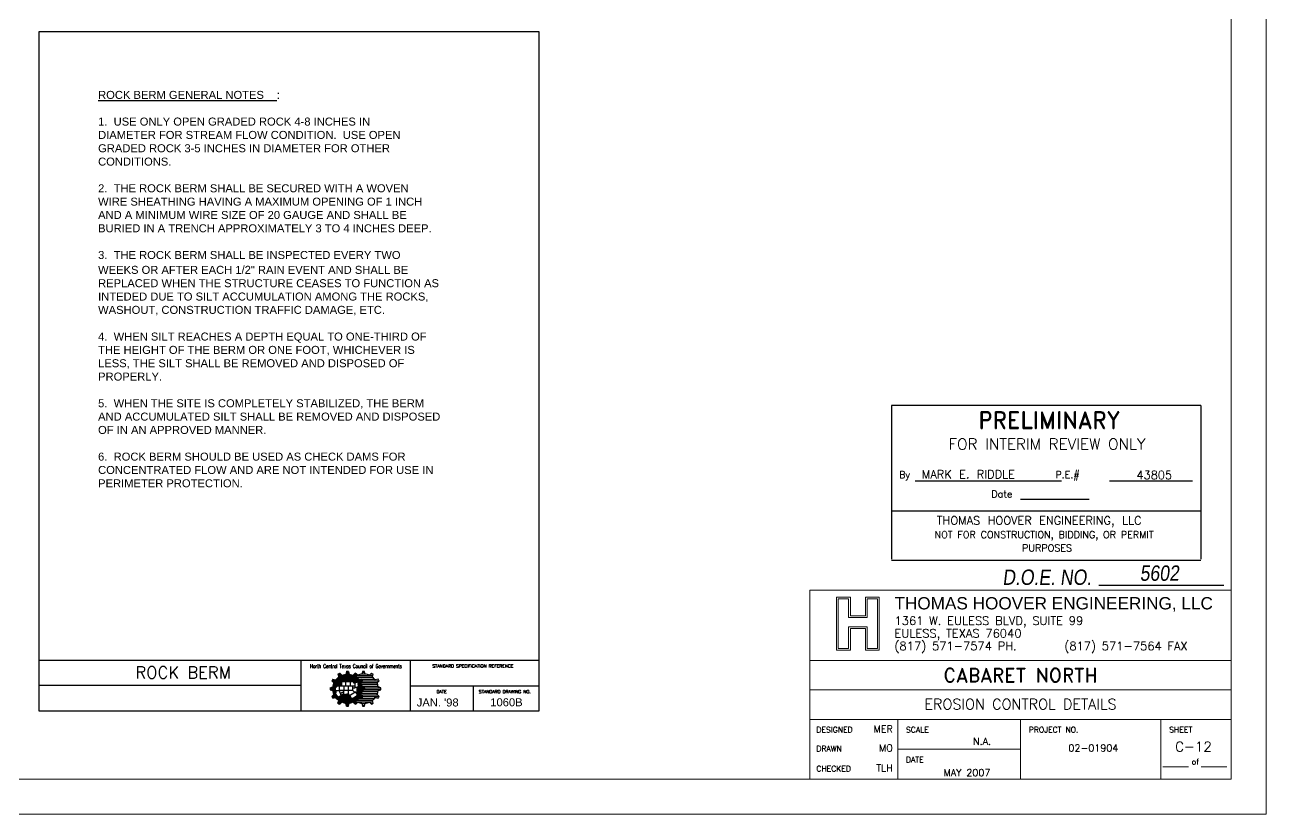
# Paper-space layout 'ECDetails' of a CAD drawing. Extents: x -17.7 to 50.7, y 16.3 to 38.3.
# Drawn here: x -1.4 to 16.29, y 16.33 to 27.58 of the extents above; entities that cross this region are included whole.
import ezdxf
from ezdxf.enums import TextEntityAlignment as Align

# ---------------------------------------------------------------- set-up
doc = ezdxf.new("R2010")
doc.units = 0
doc.header["$MEASUREMENT"] = 0
for name, color, linetype in [('BDR-46', 6, 'Continuous'), ('BDR-51', 6, 'Continuous'), ('D-ROCK-BERM', 7, 'Continuous'), ('NOTES', 1, 'Continuous'), ('TBLK', 2, 'Continuous'), ('TEXT', 7, 'Continuous')]:
    doc.layers.add(name, color=color, linetype=linetype)
doc.layers.add('PLOTAREA', color=7, linetype='Continuous', plot=False)
doc.styles.add('51', font='SIMPLEX', dxfattribs={"height": 0.08})
doc.styles.add('HELOPEN', font='ROMAND.SHX')
doc.styles.add('LOGO', font='SIMPLEX', dxfattribs={"height": 0.15})
doc.styles.add('ROMANC', font='txt.shx', dxfattribs={"width": 0.9, "bigfont": 'ROMANC'})
doc.styles.add('ROMAND', font='romand')
doc.styles.add('ROMANS', font='romans.shx', dxfattribs={"height": 3.5})
doc.styles.add('ROMANT', font='romant', dxfattribs={"oblique": 7, "height": 10})
doc.styles.add('SANSSERIF', font='sas_____.pfb')
doc.styles.get("Standard").update_dxf_attribs({"font": 'ARIAL.TTF'})

# ---------------------------------------------------------------- blocks, each defined once
blk = doc.blocks.new('*X338')
at = {"color": 0}
for p, q in [((5.498, 0.761), (5.74, 0.761)), ((5.577, 0.787), (5.627, 0.787)), ((5.584, 0.814), (5.62, 0.814)), ((5.71, 0.787), (5.735, 0.787)), ((5.499, 0.735), (5.741, 0.735)), ((5.526, 0.709), (5.768, 0.709)), ((5.568, 0.656), (5.81, 0.656)), ((5.57, 0.63), (5.812, 0.63)), ((5.577, 0.604), (5.819, 0.604)), ((5.592, 0.683), (5.834, 0.683)), ((5.62, 0.578), (5.862, 0.578)), ((5.5, 0.394), (5.741, 0.394)), ((5.527, 0.42), (5.769, 0.42)), ((5.568, 0.472), (5.81, 0.472)), ((5.57, 0.499), (5.812, 0.499)), ((5.577, 0.525), (5.819, 0.525)), ((5.592, 0.446), (5.834, 0.446)), ((5.62, 0.551), (5.862, 0.551)), ((5.498, 0.367), (5.74, 0.367)), ((5.577, 0.341), (5.627, 0.341)), ((5.584, 0.315), (5.62, 0.315)), ((5.709, 0.341), (5.736, 0.341))]:
    blk.add_line(p, q, dxfattribs=at)
blk = doc.blocks.new('ROCK-BERM-2')
at = {"layer": 'D-ROCK-BERM'}
for p, q in [((8.034, 10.543), (0.534, 10.543)), ((0.534, 10.543), (0.534, 0.362)), ((8.034, 0.362), (8.034, 10.543)), ((0.534, 1.122), (7.992, 1.122)), ((4.461, 1.122), (4.461, 0.362)), ((6.102, 1.122), (6.102, 0.362)), ((6.102, 1.122), (8.034, 1.122)), ((4.461, 0.742), (0.534, 0.742)), ((6.102, 0.736), (7.992, 0.736)), ((6.102, 0.736), (8.034, 0.736)), ((7.047, 0.736), (7.047, 0.362)), ((0.534, 0.362), (8.034, 0.362)), ((6.102, 0.362), (8.034, 0.362))]:
    blk.add_line(p, q, dxfattribs=at)
at = {"layer": 'D-ROCK-BERM', "color": 7}
blk.add_line((1.421, 9.513), (4.101, 9.513), dxfattribs=at)
at = {"layer": 'D-ROCK-BERM', "color": 5}
for p, q in [((5.145, 0.954), (5.134, 0.913)), ((5.176, 0.954), (5.187, 0.913)), ((4.928, 0.811), (4.958, 0.781)), ((4.943, 0.837), (4.984, 0.826)), ((5.018, 0.911), (5.029, 0.87)), ((5.044, 0.927), (5.074, 0.896)), ((5.252, 0.799), (5.072, 0.799)), ((5.072, 0.799), (5.072, 0.733)), ((5.138, 0.733), (5.138, 0.799)), ((5.205, 0.733), (5.205, 0.799)), ((5.277, 0.927), (5.247, 0.896)), ((5.252, 0.799), (5.252, 0.782)), ((5.252, 0.782), (5.271, 0.782)), ((5.271, 0.782), (5.321, 0.799)), ((5.271, 0.782), (5.271, 0.704)), ((5.303, 0.911), (5.292, 0.87)), ((5.321, 0.799), (5.321, 0.728)), ((5.378, 0.837), (5.336, 0.826)), ((5.393, 0.811), (5.363, 0.781)), ((4.901, 0.709), (4.942, 0.72)), ((4.901, 0.679), (4.942, 0.668)), ((4.928, 0.578), (4.958, 0.608)), ((4.943, 0.551), (4.984, 0.562)), ((4.977, 0.722), (4.977, 0.662)), ((4.977, 0.722), (5, 0.722)), ((5.043, 0.662), (4.977, 0.662)), ((4.977, 0.624), (4.986, 0.631)), ((4.977, 0.624), (5.01, 0.571)), ((4.986, 0.662), (4.986, 0.631)), ((5.271, 0.733), (5, 0.733)), ((5, 0.722), (5, 0.733)), ((5.01, 0.571), (5.021, 0.576)), ((5.021, 0.576), (5.029, 0.566)), ((5.103, 0.619), (5.029, 0.566)), ((5.043, 0.662), (5.043, 0.733)), ((5.243, 0.666), (5.043, 0.666)), ((5.068, 0.594), (5.043, 0.662)), ((5.078, 0.635), (5.059, 0.621)), ((5.103, 0.635), (5.078, 0.635)), ((5.103, 0.666), (5.103, 0.619)), ((5.103, 0.619), (5.112, 0.603)), ((5.11, 0.666), (5.11, 0.733)), ((5.169, 0.619), (5.112, 0.603)), ((5.169, 0.666), (5.169, 0.619)), ((5.169, 0.619), (5.192, 0.586)), ((5.176, 0.666), (5.176, 0.733)), ((5.176, 0.666), (5.176, 0.666)), ((5.273, 0.637), (5.192, 0.586)), ((5.194, 0.587), (5.214, 0.555)), ((5.243, 0.666), (5.243, 0.733)), ((5.243, 0.666), (5.243, 0.733)), ((5.271, 0.704), (5.243, 0.704)), ((5.243, 0.666), (5.273, 0.637)), ((5.313, 0.594), (5.25, 0.555)), ((5.305, 0.64), (5.27, 0.64)), ((5.313, 0.711), (5.271, 0.711)), ((5.294, 0.627), (5.273, 0.637)), ((5.294, 0.627), (5.313, 0.594)), ((5.305, 0.711), (5.305, 0.64)), ((5.313, 0.721), (5.321, 0.728)), ((5.313, 0.711), (5.313, 0.721)), ((5.378, 0.551), (5.336, 0.562)), ((5.393, 0.578), (5.363, 0.608)), ((5.42, 0.709), (5.379, 0.72)), ((5.42, 0.679), (5.379, 0.668)), ((5.018, 0.477), (5.029, 0.518)), ((5.044, 0.462), (5.074, 0.492)), ((5.145, 0.435), (5.134, 0.476)), ((5.176, 0.435), (5.187, 0.476)), ((5.214, 0.555), (5.25, 0.555)), ((5.277, 0.462), (5.247, 0.492)), ((5.303, 0.477), (5.292, 0.518))]:
    blk.add_line(p, q, dxfattribs=at)
blk.add_lwpolyline([(5.301, 0.485), (5.316, 0.492, 0.071482), (5.376, 0.476), (5.387, 0.435, 0.029097), (5.417, 0.435), (5.428, 0.476, 0.071482), (5.489, 0.492), (5.519, 0.462, 0.029097), (5.545, 0.477), (5.534, 0.518, 0.071482), (5.578, 0.562), (5.62, 0.551, 0.029097), (5.635, 0.578), (5.605, 0.608, 0.071482), (5.621, 0.668), (5.662, 0.679, 0.029097), (5.662, 0.709), (5.621, 0.72, 0.071482), (5.605, 0.781), (5.635, 0.811, 0.029097), (5.62, 0.837), (5.578, 0.826, 0.071482), (5.534, 0.87), (5.545, 0.911, 0.029097), (5.519, 0.927), (5.489, 0.896, 0.071482), (5.428, 0.913), (5.417, 0.954, 0.029097), (5.387, 0.954), (5.376, 0.913, 0.071482), (5.316, 0.896), (5.303, 0.909, 0.000351), (5.303, 0.909)], format="xyb", dxfattribs=at)
for radius in [0.22, 0.212, 0.204, 0.196]:
    blk.add_circle((5.16, 0.694), radius, dxfattribs=at)
for radius, start, end in [(0.244, 85.417, 94.583), (0.252, 86.0628, 93.9372), (0.26, 86.6666, 93.3334), (0.26, 146.6666, 153.3334), (0.252, 146.0628, 153.9372), (0.244, 145.417, 154.583), (0.236, 144.7246, 155.2754), (0.228, 143.9801, 156.0199), (0.188, 33.496, 200.2407), (0.18, 34.1239, 171.2529), (0.172, 34.8123, 170.8427), (0.164, 35.5704, 166.3246), (0.156, 36.4096, 165.6086), (0.188, 219.8733, 31.3721), (0.26, 116.6666, 123.3334), (0.148, 37.3439, 164.8124), (0.252, 116.0628, 123.9372), (0.244, 115.417, 124.583), (0.236, 114.7246, 125.2754), (0.228, 113.9801, 126.0199), (0.14, 38.6494, 163.9217), (0.132, 132.0348, 162.9183), (0.124, 135.4616, 161.7788), (0.116, 139.6354, 160.473), (0.108, 144.9228, 158.9606), (0.104, 148.1958, 158.1105), (0.132, 52.8942, 127.1058), (0.124, 58.1005, 121.8995), (0.116, 65.1657, 114.8343), (0.228, 83.9801, 96.0199), (0.108, 77.0973, 102.9027), (0.236, 84.7246, 95.2754), (0.132, 41.4836, 45.7459), (0.228, 53.9801, 66.0199), (0.236, 54.7246, 65.2754), (0.244, 55.417, 64.583), (0.252, 56.0628, 63.9372), (0.26, 56.6666, 63.3334), (0.172, 328.5787, 21.0563), (0.18, 327.2526, 26.9059), (0.228, 23.9801, 36.0199), (0.236, 24.7246, 35.2754), (0.244, 25.417, 34.583), (0.252, 26.0628, 33.9372), (0.26, 26.6666, 33.3334), (0.26, 176.6666, 183.3334), (0.252, 176.0628, 183.9372), (0.244, 175.417, 184.583), (0.236, 174.7246, 185.2754), (0.26, 206.6666, 213.3334), (0.228, 173.9801, 186.0199), (0.252, 206.0628, 213.9372), (0.244, 205.417, 214.583), (0.236, 204.7246, 215.2754), (0.228, 203.9801, 216.0199), (0.18, 190.1552, 194.9776), (0.18, 224.4623, 325.1165), (0.172, 224.8842, 317.7531), (0.164, 225.3479, 301.8806), (0.156, 225.8599, 296.7859), (0.148, 226.4283, 290.9045), (0.14, 227.0629, 290.3251), (0.1, 152.1101, 157.1866), (0.1, 152.1101, 157.1866), (0.132, 227.7761, 289.6743), (0.124, 228.5837, 288.9376), (0.116, 229.506, 288.097), (0.108, 230.5695, 285.4431), (0.1, 231.8099, 238.972), (0.1, 244.0907, 283.8031), (0.092, 250.0501, 281.8543), (0.084, 258.5524, 279.4964), (0.08, 264.8033, 278.1196), (0.132, 332.9763, 335.6966), (0.14, 333.109, 337.1668), (0.148, 333.2273, 338.4647), (0.156, 331.7034, 10.2126), (0.164, 330.053, 11.8326), (0.148, 348.0412, 6.6995), (0.228, 323.9801, 336.0199), (0.236, 324.7246, 335.2754), (0.244, 325.417, 334.583), (0.252, 326.0628, 333.9372), (0.26, 326.6666, 333.3334), (0.228, 353.9801, 6.0199), (0.236, 354.7246, 5.2754), (0.244, 355.417, 4.583), (0.252, 356.0628, 3.9372), (0.26, 356.6666, 3.3334), (0.26, 236.6666, 243.3334), (0.252, 236.0628, 243.9372), (0.244, 235.417, 244.583), (0.236, 234.7246, 245.2754), (0.228, 233.9801, 246.0199), (0.228, 263.9801, 276.0199), (0.236, 264.7246, 275.2754), (0.244, 265.417, 274.583), (0.252, 266.0628, 273.9372), (0.26, 266.6666, 273.3334), (0.228, 293.9801, 306.0199), (0.236, 294.7246, 305.2754), (0.244, 295.417, 304.583), (0.252, 296.0628, 303.9372), (0.26, 296.6666, 303.3334)]:
    blk.add_arc((5.16, 0.694), radius, start, end, dxfattribs=at)
blk.add_blockref('*X338', (-0.2, 0.13), dxfattribs=at)
at = {"layer": 'D-ROCK-BERM', "color": 7}
blk.add_text('ROCK BERM GENERAL NOTES', height=0.12, dxfattribs=at).set_placement((1.421, 9.537))
at = {"layer": 'D-ROCK-BERM', "color": 1}
blk.add_text(':', height=0.12, dxfattribs=at).set_placement((4.101, 9.537))
at = {"layer": 'D-ROCK-BERM', "color": 6}
for s, p in [('1.  USE ONLY OPEN GRADED ROCK 4-8 INCHES IN ', (1.421, 9.137)), ('DIAMETER FOR STREAM FLOW CONDITION.  USE OPEN ', (1.421, 8.937)), ('GRADED ROCK 3-5 INCHES IN DIAMETER FOR OTHER ', (1.421, 8.737)), ('CONDITIONS.', (1.421, 8.537)), ('2.  THE ROCK BERM SHALL BE SECURED WITH A WOVEN ', (1.421, 8.137)), ('WIRE SHEATHING HAVING A MAXIMUM OPENING OF 1 INCH ', (1.421, 7.937)), ('AND A MINIMUM WIRE SIZE OF 20 GAUGE AND SHALL BE ', (1.421, 7.737)), ('BURIED IN A TRENCH APPROXIMATELY 3 TO 4 INCHES DEEP.', (1.421, 7.537)), ('3.  THE ROCK BERM SHALL BE INSPECTED EVERY TWO ', (1.421, 7.137)), ('WEEKS OR AFTER EACH 1/2" RAIN EVENT AND SHALL BE ', (1.421, 6.914)), ('REPLACED WHEN THE STRUCTURE CEASES TO FUNCTION AS ', (1.421, 6.714)), ('INTEDED DUE TO SILT ACCUMULATION AMONG THE ROCKS, ', (1.421, 6.514)), ('WASHOUT, CONSTRUCTION TRAFFIC DAMAGE, ETC.', (1.421, 6.314)), ('4.  WHEN SILT REACHES A DEPTH EQUAL TO ONE-THIRD OF ', (1.421, 5.914)), ('THE HEIGHT OF THE BERM OR ONE FOOT, WHICHEVER IS ', (1.421, 5.714)), ('LESS, THE SILT SHALL BE REMOVED AND DISPOSED OF ', (1.421, 5.514)), ('PROPERLY.', (1.421, 5.314)), ('5.  WHEN THE SITE IS COMPLETELY STABILIZED, THE BERM ', (1.421, 4.914)), ('AND ACCUMULATED SILT SHALL BE REMOVED AND DISPOSED ', (1.421, 4.714)), ('OF IN AN APPROVED MANNER.', (1.421, 4.514)), ('6.  ROCK BERM SHOULD BE USED AS CHECK DAMS FOR ', (1.421, 4.114)), ('CONCENTRATED FLOW AND ARE NOT INTENDED FOR USE IN ', (1.421, 3.914)), ('PERIMETER PROTECTION.', (1.421, 3.714)), ("JAN. '98", (6.2, 0.428)), ('1060B', (7.303, 0.431))]:
    blk.add_text(s, height=0.12, dxfattribs=at).set_placement(p)
at = {"layer": 'D-ROCK-BERM', "color": 1, "style": '51'}
blk.add_text('ROCK BERM', height=0.18, dxfattribs=at).set_placement((1.98, 0.847))
at = {"layer": 'D-ROCK-BERM', "color": 8, "style": 'LOGO', "width": 0.665223}
blk.add_text('North Central Texas Council of Governments', height=0.06, dxfattribs=at).set_placement((4.6, 1.003), (5.976, 1.003), align=Align.FIT)
at = {"layer": 'D-ROCK-BERM', "color": 8, "style": '51'}
for s, p in [('STANDARD SPECIFICATION REFERENCE', (7.041, 1.01)), ('DATE', (6.572, 0.626)), ('STANDARD DRAWING NO.', (7.521, 0.626))]:
    blk.add_text(s, height=0.048, dxfattribs=at).set_placement(p, align=Align.CENTER)
blk = doc.blocks.new('PRELIM-MR')
at = {"layer": 'BDR-51', "linetype": 'Continuous'}
for p, q in [((4.407, 2.189), (0, 2.189)), ((0, 2.189), (0, 0)), ((4.407, 2.189), (4.407, 0)), ((0.335, 1.116), (2.418, 1.116)), ((3.105, 1.116), (4.288, 1.116)), ((1.834, 0.857), (2.813, 0.857)), ((0, 0.69), (4.407, 0.69)), ((0, -0.012), (4.407, -0.012))]:
    blk.add_line(p, q, dxfattribs=at)
at = {"layer": 'BDR-46', "linetype": 'Continuous', "style": 'ROMANC'}
for s, height, p in [('MARK E. RIDDLE', 0.11835, (0.43, 1.27)), ('43805', 0.1183, (3.488, 1.258))]:
    blk.add_text(s, height=height, dxfattribs=at).set_placement(p, align=Align.TOP_LEFT)
blk.add_text('THOMAS HOOVER ENGINEERING, LLC', height=0.11835, dxfattribs=at).set_placement((2.102, 0.493), align=Align.CENTER)
at = {"layer": 'BDR-51', "linetype": 'Continuous'}
for s, height, style, p in [('PRELIMINARY', 0.2367, 'ROMAND', (2.246, 1.863)), ('FOR INTERIM REVIEW ONLY', 0.1578, 'ROMAND', (2.214, 1.561)), ('NOT FOR CONSTRUCTION, BIDDING, OR PERMIT', 0.10005, 'ROMANS', (2.172, 0.299)), ('PURPOSES', 0.1001, 'ROMANS', (2.215, 0.111))]:
    blk.add_text(s, height=height, dxfattribs=dict(at, style=style)).set_placement(p, align=Align.CENTER)
at = {"layer": 'BDR-51', "linetype": 'Continuous', "style": 'ROMANS'}
for s, height, p in [('By                            P.E.#', 0.09863, (0.107, 1.254)), ('Date', 0.1001, (1.42, 0.98))]:
    blk.add_text(s, height=height, dxfattribs=at).set_placement(p, align=Align.TOP_LEFT)

psp = doc.layouts.new('ECDetails')

# ---------------------------------------------------------------- linework, layer by layer
at = {"layer": 'PLOTAREA', "color": 7, "lineweight": 0}
for p, q in [((16.289, 38.334), (16.289, 16.334)), ((16.289, 16.334), (-17.711, 16.334))]:
    psp.add_line(p, q, dxfattribs=at)
at = {"layer": 'TBLK', "color": 2, "lineweight": 0}
for p, q in [((15.789, 37.834), (15.789, 16.834)), ((9.789, 19.524), (9.789, 16.834)), ((15.789, 16.834), (-16.711, 16.834))]:
    psp.add_line(p, q, dxfattribs=at)
at = {"layer": 'TBLK', "lineweight": 0}
for p, q in [((9.789, 19.524), (15.789, 19.524)), ((9.789, 18.524), (15.789, 18.524)), ((9.789, 18.104), (15.789, 18.104)), ((9.789, 17.684), (15.789, 17.684)), ((11.039, 16.834), (11.039, 17.684)), ((12.789, 17.684), (12.789, 16.834)), ((14.789, 16.834), (14.789, 17.684)), ((11.039, 17.259), (12.789, 17.259))]:
    psp.add_line(p, q, dxfattribs=at)
at = {"layer": 'TBLK', "color": 6, "lineweight": 0}
for p, q in [((15.182, 17.009), (14.819, 17.009)), ((15.727, 17.009), (15.363, 17.009))]:
    psp.add_line(p, q, dxfattribs=at)
at = {"layer": 'TBLK', "color": 7, "lineweight": 0}
for points in [[(10.58, 19.16), (10.58, 19.425), (10.777, 19.425), (10.777, 18.669), (10.58, 18.669), (10.58, 18.978), (10.365, 18.978), (10.365, 18.669), (10.168, 18.669), (10.168, 19.425), (10.365, 19.425), (10.365, 19.16)], [(10.605, 19.135), (10.605, 19.4), (10.752, 19.4), (10.752, 18.694), (10.605, 18.694), (10.605, 19.003), (10.34, 19.003), (10.34, 18.694), (10.193, 18.694), (10.193, 19.4), (10.34, 19.4), (10.34, 19.135)]]:
    psp.add_lwpolyline(points, close=True, dxfattribs=at)
at = {"layer": 'TEXT', "color": 1}
psp.add_line((13.903, 19.593), (15.688, 19.593), dxfattribs=at)

# ---------------------------------------------------------------- block references
at = {"xscale": 0.95, "yscale": 0.95, "zscale": 0.95}
psp.add_blockref('ROCK-BERM-2', (-1.703, 17.461), dxfattribs=at)
at = {"layer": 'NOTES'}
psp.add_blockref('PRELIM-MR', (10.953, 19.965), dxfattribs=at)

# ---------------------------------------------------------------- texts
at = {"layer": 'TBLK', "color": 7, "lineweight": 0, "style": 'SANSSERIF'}
psp.add_text('THOMAS HOOVER ENGINEERING, LLC', height=0.175, dxfattribs=at).set_placement((10.993, 19.25))
at = {"layer": 'TBLK', "color": 5, "lineweight": 0, "style": 'ROMAND'}
for s, p in [('1361 W. EULESS BLVD, SUITE 99', (10.993, 19.029)), ('EULESS, TEXAS 76040', (10.993, 18.849)), ('(817) 571-7574 PH.', (10.993, 18.669)), ('(817) 571-7564 FAX', (13.413, 18.669))]:
    psp.add_text(s, height=0.11996, dxfattribs=at).set_placement(p)
at = {"layer": 'TBLK', "lineweight": 0, "style": 'ROMAND'}
psp.add_text('CABARET NORTH', height=0.20023, dxfattribs=at).set_placement((12.789, 18.212), align=Align.CENTER)
at = {"layer": 'TBLK', "color": 7, "lineweight": 0, "style": 'ROMANS'}
psp.add_text('EROSION CONTROL DETAILS', height=0.15, dxfattribs=at).set_placement((12.789, 17.825), align=Align.CENTER)
at = {"layer": 'TBLK', "color": 6, "lineweight": 0, "style": 'ROMANS'}
for s, p in [('DESIGNED', (9.88, 17.496)), ('SCALE', (11.157, 17.496)), ('PROJECT NO.', (12.907, 17.496)), ('SHEET', (14.907, 17.496)), ('DRAWN', (9.88, 17.228)), ('CHECKED', (9.88, 16.94)), ('DATE', (11.157, 17.071))]:
    psp.add_text(s, height=0.08, dxfattribs=at).set_placement(p)
for s, height, p in [('MER', 0.1, (10.97, 17.496)), ('N.A.', 0.1, (12.37, 17.321)), ('MO', 0.1, (10.97, 17.228)), ('02-01904', 0.1001, (14.184, 17.226)), ('TLH', 0.1, (10.97, 16.94)), ('MAY 2007', 0.1, (12.361, 16.876))]:
    psp.add_text(s, height=height, dxfattribs=at).set_placement(p, align=Align.RIGHT)
at = {"layer": 'TBLK', "lineweight": 0, "style": 'HELOPEN'}
psp.add_text('C-12', height=0.1402, dxfattribs=at).set_placement((15.514, 17.226), align=Align.RIGHT)
at = {"layer": 'TBLK', "color": 6, "lineweight": 0, "style": 'ROMANS'}
psp.add_text('of', height=0.08, dxfattribs=at).set_placement((15.28, 17.04), align=Align.CENTER)
at = {"layer": 'TEXT', "color": 6, "char_height": 0.21875, "attachment_point": 1, "style": 'ROMANT'}
for s, insert, width in [('{\\fArial Narrow|b0|i0|c0|p34;D.O.E. NO.}', (12.532, 19.818), 3.80281), ('{\\fArial Narrow|b0|i0|c0|p34;5602}', (14.489, 19.876), 3.8028)]:
    psp.add_mtext(s, dxfattribs=dict(at, insert=insert, width=width))

doc.saveas('drawing.dxf')
